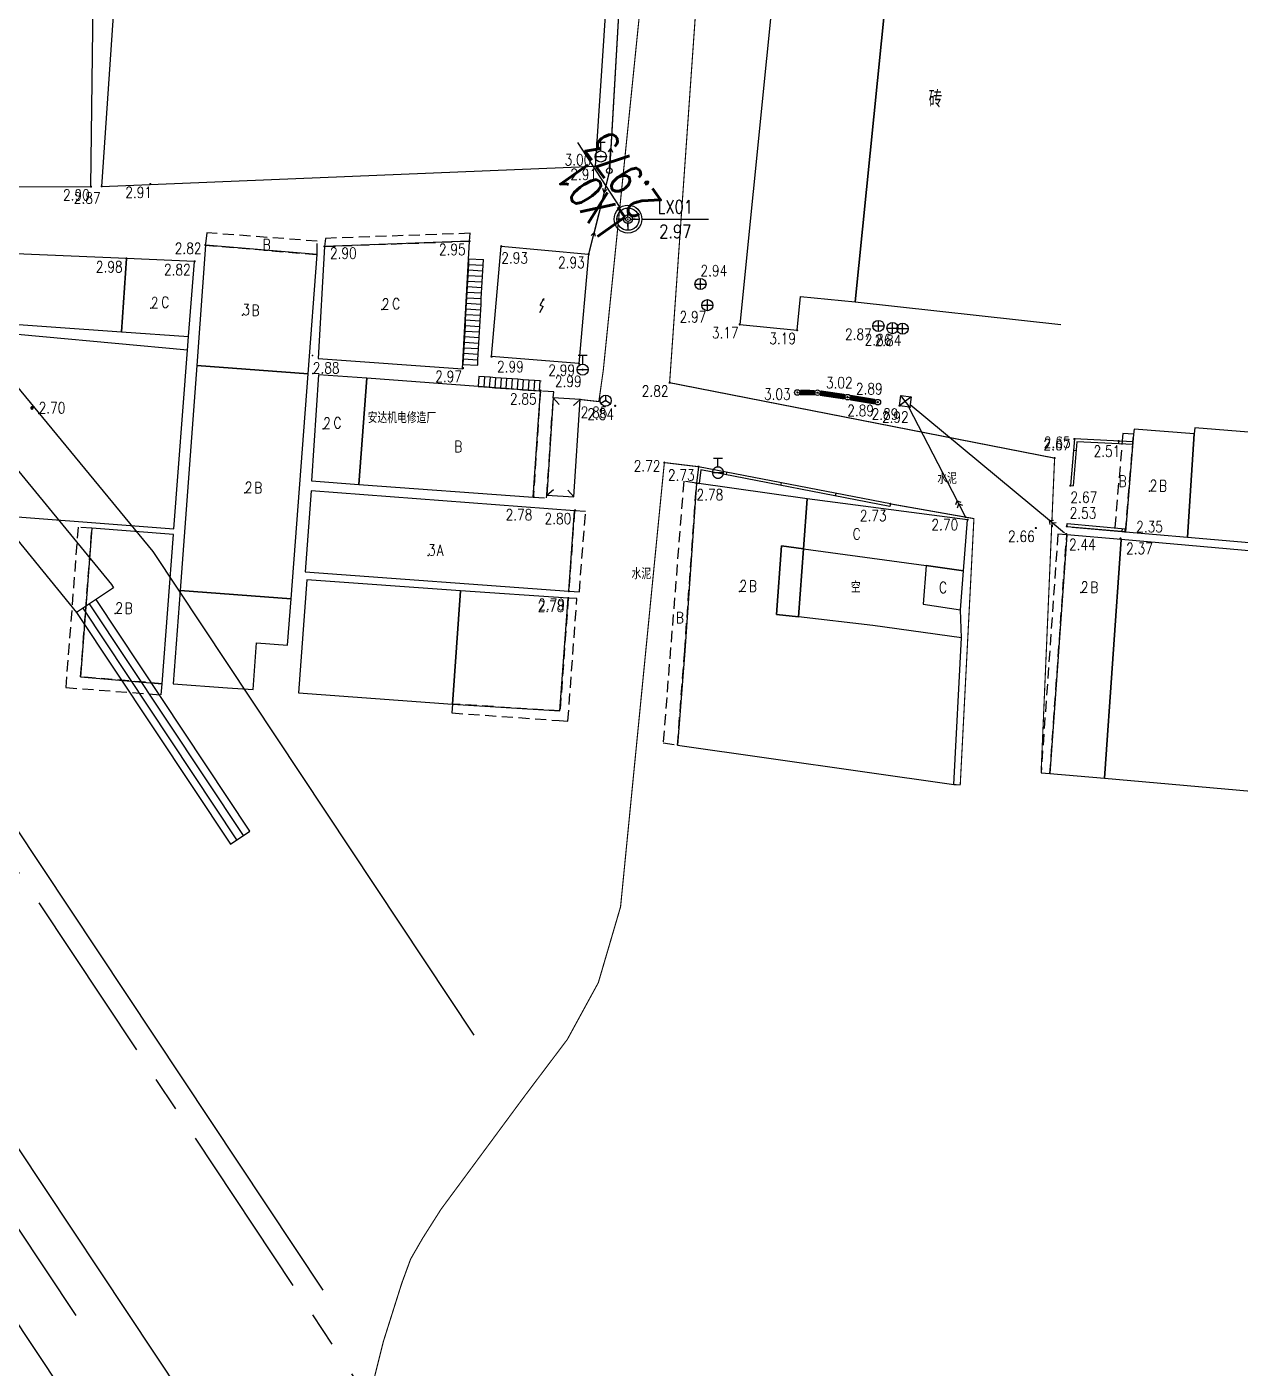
# Model space of a CAD drawing. Extents: x 500036 to 1001740, y 2543128 to 5086681.
# Drawn here: x 500844 to 500953, y 2543353 to 2543473.5 of the extents above; entities that cross this region are included whole.
import ezdxf
from ezdxf.enums import TextEntityAlignment as Align

# ---------------------------------------------------------------- set-up
doc = ezdxf.new("R2010")
doc.units = 0
doc.header["$LTSCALE"] = 0.5
doc.linetypes.add('CENTER', pattern=[50.8, 31.75, -6.35, 6.35, -6.35])
doc.linetypes.add('X5', pattern=[3, 2, -1])
doc.layers.get('0').update_dxf_attribs({"linetype": 'CONTINUOUS', "lineweight": 5})
doc.layers.get('Defpoints').update_dxf_attribs({"linetype": 'CONTINUOUS'})
for name, color, linetype in [('GCD', 8, 'CONTINUOUS'), ('zhix', 2, 'CONTINUOUS'), ('分隔带', 3, 'CONTINUOUS'), ('地形图', 8, 'CONTINUOUS'), ('控制导线点', 7, 'CONTINUOUS'), ('路基边线', 1, 'CONTINUOUS'), ('路面边线', 7, 'CONTINUOUS')]:
    doc.layers.add(name, color=color, linetype=linetype)
doc.layers.add('标注', color=4, linetype='CONTINUOUS', lineweight=15)
doc.styles.add('HZ', font='romans.shx', dxfattribs={"width": 0.8, "bigfont": 'hztxt.shx'})
doc.styles.get("Standard").update_dxf_attribs({"font": 'simplex1.shx', "width": 0.7, "bigfont": 'hztxt.shx'})
doc.dimstyles.new('比例1000', dxfattribs={"dimtxt": 3, "dimasz": 2, "dimexe": 0.8, "dimexo": 0.8, "dimgap": 0.4, "dimtad": 1, "dimdsep": 46, "dimtxsty": 'Standard', "dimcen": 0.09, "dimclrd": 256, "dimclre": 256, "dimclrt": 7, "dimadec": 0, "dimazin": 0, "dimtfac": 1, "dimtix": 1, "dimtmove": 0, "dimatfit": 3, "dimfxl": 0, "dimtolj": 1, "dimtzin": 0, "dimarcsym": 0})

# ---------------------------------------------------------------- blocks, each defined once
blk = doc.blocks.new('*D17')
at = {"layer": 'Defpoints', "color": 0, "linetype": 'ByBlock'}
for p in [(500793.18, 2543473.03), (500976.85, 2543259.13), (500974.55, 2543211.89), (500979.46, 2543142.38), (501022.54, 2543127.72)]:
    blk.add_point(p, dxfattribs=at)
at = {"layer": '标注', "linetype": 'ByBlock', "lineweight": -2}
blk.add_arc((500978.29, 2543194.34), 17.95, 97.6702, 117.205, dxfattribs=at)
at = {"layer": '标注', "linetype": 'ByBlock'}
for points in [[(500975.87, 2543212.45), (500975.93, 2543211.79), (500977.89, 2543212.28)], [(500970.26, 2543210.01), (500969.92, 2543210.59), (500968.37, 2543209.29)]]:
    blk.add_solid(points, dxfattribs=at)
at = {"layer": '标注', "color": 7, "linetype": 'ByBlock', "insert": (500972.26, 2543213.24), "char_height": 3, "attachment_point": 5, "rotation": 17.7126}
blk.add_mtext('\\A1;32°', dxfattribs=at)
blk = doc.blocks.new('控制导线点')
at = {"layer": '控制导线点'}
for p, q in [((500962.192, 2543568.346, 3.298), (500962.192, 2543569.946)), ((500961.792, 2543567.946, 3.298), (500960.192, 2543567.946)), ((500962.192, 2543567.546, 3.298), (500962.192, 2543565.946)), ((500962.592, 2543567.946, 3.298), (500964.192, 2543567.946))]:
    blk.add_line(p, q, dxfattribs=at)
for centre, radius in [((500962.192, 2543567.946), 2.5), ((500962.192, 2543567.946), 2), ((500962.192, 2543567.946, 3.298), 0.4)]:
    blk.add_circle(centre, radius, dxfattribs=at)
blk = doc.blocks.new('gc116')
for p, q in [((-1.3, 0), (-0.8, 0)), ((0, 1.3), (0, 0.8)), ((1.3, 0), (0.8, 0)), ((0, -1.3), (0, -0.8))]:
    blk.add_line(p, q)
blk.add_circle((0, 0), 0.8)
blk.add_point((0, 0))
blk = doc.blocks.new('gc133')
for p, q in [((-0.8, 2.6), (0.8, 2.6)), ((0, 1), (0, 2.6)), ((-1, 0), (1, 0))]:
    blk.add_line(p, q)
blk.add_circle((0, 0), 1)
blk = doc.blocks.new('gc013b')
at = {"linetype": 'Continuous'}
blk.add_line((0.5, 0), (4, 0), dxfattribs=at)
at = {"linetype": 'Continuous', "flags": 128}
blk.add_lwpolyline([(3.39, 0.35), (4, 0), (3.39, -0.35)], dxfattribs=at)
blk = doc.blocks.new('gc170')
at = {"linetype": 'Continuous'}
blk.add_circle((0, 0), 0.5, dxfattribs=at)
blk = doc.blocks.new('gc043')
for p, q in [((-1, 0), (1, 0)), ((0, -1), (0, 1))]:
    blk.add_line(p, q)
blk.add_circle((0, 0), 1)
blk = doc.blocks.new('gc048')
for q in [(-0.87, -0.5), (0, 1), (0.87, -0.5)]:
    blk.add_line((0, 0), q)
blk.add_circle((0, 0), 1)
blk = doc.blocks.new('gc129a')
for p, q in [((0, 0), (0.67, 1.18)), ((0, 0), (0.58, -0.25)), ((-0.05, -1.29), (0.58, -0.25))]:
    blk.add_line(p, q)
blk.add_lwpolyline([(0.75, 1.31, 0, 0.5, 0), (0.53, 0.9, 0.5, 0.5, 0)], format="xyseb")
blk = doc.blocks.new('GC200')
at = {"linetype": 'Continuous', "const_width": 0.2, "flags": 128}
blk.add_lwpolyline([(-0.1, 0, 1), (0.1, 0, 1)], format="xyb", close=True, dxfattribs=at)

msp = doc.modelspace()

# ---------------------------------------------------------------- linework, layer by layer
at = {"layer": 'zhix', "linetype": 'CENTER', "flags": 128}
msp.add_lwpolyline([(501022.541, 2543127.725), (500793.177, 2543473.03)], dxfattribs=at)
at = {"layer": '分隔带'}
for p, q in [((500829.523, 2543450.36), (500851.618, 2543423.426)), ((500851.618, 2543423.426), (500851.811, 2543423.135))]:
    msp.add_line(p, q, dxfattribs=at)
at = {"layer": '分隔带', "flags": 128}
for points in [[(500870.638, 2543360.027), (500794.843, 2543474.137)], [(500848.441, 2543357.75), (500778.47, 2543463.092)], [(500851.811, 2543423.135), (500848.492, 2543420.931), (500862.315, 2543400.12), (500864.065, 2543401.282), (500850.241, 2543422.093)]]:
    msp.add_lwpolyline(points, dxfattribs=at)
at = {"layer": '地形图', "linetype": 'Continuous'}
for p, q in [((500898.901, 2543504.381), (500896.477, 2543462.61)), ((500895.879, 2543458.672), (500894.981, 2543455.061)), ((500899.279, 2543456.263), (500905.279, 2543456.263)), ((500891.319, 2543440.22), (500891.846, 2543439.618)), ((500893.736, 2543440.06), (500893.134, 2543439.533)), ((500923.468, 2543440.302), (500922.428, 2543439.501)), ((500923.347, 2543439.38), (500922.549, 2543440.423)), ((500942.117, 2543436.316), (500942.105, 2543436.066)), ((500938.057, 2543435.495), (500938.306, 2543435.473)), ((500906.888, 2543433.533), (500906.84, 2543433.287)), ((500904.188, 2543432.552), (500904.436, 2543432.522)), ((500911.797, 2543432.582), (500911.749, 2543432.336)), ((500937.786, 2543432.323), (500938.035, 2543432.302)), ((500890.74, 2543431.46), (500891.342, 2543431.987)), ((500893.166, 2543431.3), (500892.639, 2543431.901)), ((500916.705, 2543431.631), (500916.658, 2543431.386)), ((500921.614, 2543430.68), (500921.566, 2543430.435)), ((500937.466, 2543428.659), (500937.489, 2543428.908)), ((500942.446, 2543428.207), (500942.468, 2543428.456)), ((500942.692, 2543428.185), (500942.715, 2543428.434))]:
    msp.add_line(p, q, dxfattribs=at)
at = {"layer": '地形图', "linetype": 'Continuous', "const_width": 0.1}
for points in [[(500935.148, 2543406.516), (500936.362, 2543434.792), (500901.771, 2543441.568), (500904.066, 2543474.297), (500905.351, 2543493.137), (500906.504, 2543510.836), (500907.173, 2543515.107), (500907.989, 2543520.309), (500911.27, 2543527.876), (500912.466, 2543529.475), (500918.845, 2543536.294), (500922.08, 2543538.524), (500925.12, 2543539.605)], [(500914.479, 2543539.209), (500911.941, 2543536.564), (500909.005, 2543533.404), (500906.919, 2543530.454), (500904.75, 2543526.227), (500903.118, 2543521.722), (500901.499, 2543511.39), (500900.332, 2543493.472), (500899.021, 2543474.262), (500895.809, 2543442.661), (500895.412, 2543439.87), (500893.736, 2543440.06)], [(500921.614, 2543430.68), (500929.112, 2543429.358), (500927.884, 2543405.432), (500927.306, 2543405.46)]]:
    msp.add_lwpolyline(points, dxfattribs=at)
at = {"layer": '地形图'}
for points in [[(500850.444, 2543513.432), (500850.525, 2543519.863), (500841.406, 2543519.976), (500840.515, 2543459.167), (500849.774, 2543459.188)], [(500850.739, 2543459.211), (500895.104, 2543461.033), (500897.217, 2543492.621), (500852.878, 2543490.827)], [(500883.794, 2543454.286), (500870.753, 2543453.808), (500870.196, 2543443.74), (500883.176, 2543442.82)], [(500832.508, 2543447.687), (500839.422, 2543447.074), (500852.509, 2543446.148), (500852.969, 2543452.73), (500833.049, 2543453.564)], [(500860.061, 2543453.935), (500859.297, 2543443.118), (500869.297, 2543442.361), (500870.108, 2543453.078)], [(500852.969, 2543452.73), (500852.509, 2543446.148), (500858.556, 2543445.72), (500859.093, 2543452.47)], [(500832.434, 2543446.884), (500830.342, 2543424.24), (500832.425, 2543424.074), (500836.412, 2543423.757), (500837.609, 2543423.662), (500838.085, 2543429.894), (500857.236, 2543428.43), (500858.456, 2543444.48)], [(500859.297, 2543443.118), (500857.791, 2543422.896), (500867.768, 2543422.141), (500869.297, 2543442.361)], [(500874.556, 2543441.97), (500870.236, 2543442.27), (500869.606, 2543432.74), (500873.862, 2543432.43)], [(500890.156, 2543440.82), (500874.556, 2543441.97), (500873.862, 2543432.43), (500889.526, 2543431.29)], [(500948.912, 2543436.961), (500943.497, 2543437.396), (500943.458, 2543436.931), (500942.736, 2543428.16), (500948.316, 2543427.677)], [(500948.912, 2543436.961), (500948.316, 2543427.677), (500966.656, 2543426.09), (500967.498, 2543436.017), (500948.948, 2543437.508)], [(500914.116, 2543431.14), (500904.188, 2543432.552), (500903.126, 2543417.48), (500902.482, 2543409.013), (500927.306, 2543405.46), (500927.996, 2543418.65), (500920.036, 2543419.74), (500913.35, 2543420.523), (500911.364, 2543420.756), (500911.81, 2543426.914), (500913.791, 2543426.643)], [(500892.714, 2543422.837), (500893.226, 2543430.06), (500869.567, 2543431.847), (500869.018, 2543424.567)], [(500914.116, 2543431.14), (500913.791, 2543426.643), (500924.811, 2543425.136), (500928.184, 2543424.675), (500928.547, 2543429.259)], [(500856.166, 2543414.52), (500857.198, 2543427.931), (500849.872, 2543428.495), (500848.846, 2543415.15)], [(500942.346, 2543427.47), (500937.456, 2543427.9), (500935.946, 2543406.46), (500940.836, 2543406.03)], [(500940.836, 2543406.03), (500964.835, 2543403.92), (500966.345, 2543425.36), (500942.346, 2543427.47)], [(500911.364, 2543420.756), (500913.35, 2543420.523), (500913.791, 2543426.643), (500911.81, 2543426.914)], [(500924.811, 2543425.136), (500924.546, 2543421.66), (500927.916, 2543421.17), (500928.184, 2543424.675)], [(500868.436, 2543413.7), (500882.256, 2543412.7), (500882.988, 2543422.854), (500869.166, 2543423.85)], [(500857.791, 2543422.896), (500857.167, 2543414.519), (500862.054, 2543414.167), (500864.344, 2543414.002), (500864.661, 2543418.19), (500867.453, 2543417.979), (500867.768, 2543422.141)], [(500882.988, 2543422.854), (500882.256, 2543412.7), (500891.921, 2543412.078), (500892.663, 2543422.224)]]:
    msp.add_lwpolyline(points, close=True, dxfattribs=at)
at = {"layer": '地形图', "linetype": 'Continuous', "flags": 128}
for points in [[(500898.775, 2543514.782), (500899.017, 2543506.378), (500896.361, 2543460.613), (500894.498, 2543453.12)], [(500924.153, 2543505.554), (500918.446, 2543448.83), (500936.913, 2543446.786)], [(500913.249, 2543440.692), (500915.063, 2543440.669)], [(500915.063, 2543440.669), (500917.762, 2543440.269)], [(500917.762, 2543440.269), (500920.481, 2543439.816)], [(500943.382, 2543436.003), (500938.373, 2543436.251), (500938.035, 2543432.302)], [(500921.566, 2543430.435), (500904.584, 2543433.725), (500904.436, 2543432.522)], [(500937.489, 2543428.908), (500942.715, 2543428.434)]]:
    msp.add_lwpolyline(points, dxfattribs=at)
for points in [[(500924.153, 2543505.554), (500914.08, 2543506.568), (500908.067, 2543446.805), (500913.227, 2543446.284), (500913.534, 2543449.326), (500918.446, 2543448.83)], [(500923.468, 2543440.302), (500923.347, 2543439.38), (500922.428, 2543439.501), (500922.549, 2543440.423)]]:
    msp.add_lwpolyline(points, close=True, dxfattribs=at)
at = {"layer": '地形图', "linetype": 'X5'}
for points in [[(500860.061, 2543453.935), (500870.108, 2543453.078), (500870.103, 2543454.284), (500860.202, 2543455.03)], [(500883.794, 2543454.286), (500883.84, 2543454.989), (500870.844, 2543454.539), (500870.753, 2543453.808)], [(500891.319, 2543440.22), (500891.354, 2543440.741), (500890.156, 2543440.82), (500889.526, 2543431.29), (500890.724, 2543431.211), (500890.74, 2543431.46)], [(500943.458, 2543436.931), (500942.499, 2543437.014), (500941.74, 2543428.246), (500942.736, 2543428.16)], [(500904.188, 2543432.552), (500903.046, 2543432.718), (500901.184, 2543409.2), (500902.482, 2543409.013), (500903.126, 2543417.48)], [(500892.714, 2543422.837), (500893.662, 2543422.77), (500894.223, 2543429.985), (500893.226, 2543430.06)], [(500849.872, 2543428.495), (500848.623, 2543428.591), (500847.515, 2543414.182), (500856.089, 2543413.523), (500856.166, 2543414.52), (500848.846, 2543415.15)], [(500937.456, 2543427.9), (500936.658, 2543427.956), (500935.148, 2543406.516), (500935.946, 2543406.46)], [(500892.663, 2543422.224), (500891.921, 2543412.078), (500882.256, 2543412.7), (500882.199, 2543411.902), (500891.84, 2543411.212), (500892.637, 2543411.155), (500893.438, 2543422.17)]]:
    msp.add_lwpolyline(points, close=True, dxfattribs=at)
at = {"layer": '地形图', "linetype": 'Continuous', "elevation": 2.986, "flags": 128}
msp.add_lwpolyline([(500893.626, 2543443.284), (500885.769, 2543443.908), (500886.646, 2543453.826), (500894.498, 2543453.12)], close=True, dxfattribs=at)
at = {"layer": '地形图'}
for points in [[(500852.969, 2543452.73), (500852.509, 2543446.148)], [(500883.714, 2543452.696), (500883.687, 2543452.196), (500883.66, 2543451.697), (500883.632, 2543451.198), (500883.605, 2543450.699), (500883.578, 2543450.199), (500883.551, 2543449.7), (500883.524, 2543449.201), (500883.496, 2543448.702), (500883.469, 2543448.202), (500883.442, 2543447.703), (500883.415, 2543447.204), (500883.387, 2543446.705), (500883.36, 2543446.205), (500883.333, 2543445.706), (500883.306, 2543445.207), (500883.279, 2543444.708), (500883.251, 2543444.208), (500883.224, 2543443.709), (500883.197, 2543443.21)], [(500883.66, 2543451.697), (500884.989, 2543451.625)], [(500883.687, 2543452.196), (500885.016, 2543452.124)], [(500883.714, 2543452.696), (500885.043, 2543452.623)], [(500884.525, 2543443.137), (500884.552, 2543443.637), (500884.58, 2543444.136), (500884.607, 2543444.635), (500884.634, 2543445.134), (500884.661, 2543445.634), (500884.689, 2543446.133), (500884.716, 2543446.632), (500884.743, 2543447.132), (500884.77, 2543447.631), (500884.798, 2543448.13), (500884.825, 2543448.629), (500884.852, 2543449.128), (500884.879, 2543449.628), (500884.907, 2543450.127), (500884.934, 2543450.626), (500884.961, 2543451.126), (500884.989, 2543451.625), (500885.016, 2543452.124), (500885.043, 2543452.623)], [(500883.605, 2543450.699), (500884.934, 2543450.626)], [(500883.632, 2543451.198), (500884.961, 2543451.126)], [(500883.524, 2543449.201), (500884.852, 2543449.128)], [(500883.551, 2543449.7), (500884.879, 2543449.628)], [(500883.578, 2543450.199), (500884.907, 2543450.127)], [(500883.469, 2543448.202), (500884.798, 2543448.13)], [(500883.496, 2543448.702), (500884.825, 2543448.629)], [(500883.415, 2543447.204), (500884.743, 2543447.132)], [(500883.442, 2543447.703), (500884.77, 2543447.631)], [(500858.456, 2543444.48), (500858.556, 2543445.72)], [(500883.333, 2543445.706), (500884.661, 2543445.634)], [(500883.36, 2543446.205), (500884.689, 2543446.133)], [(500883.387, 2543446.705), (500884.716, 2543446.632)], [(500883.279, 2543444.708), (500884.607, 2543444.635)], [(500883.306, 2543445.207), (500884.634, 2543445.134)], [(500859.297, 2543443.118), (500869.297, 2543442.361)], [(500883.197, 2543443.21), (500884.525, 2543443.137)], [(500883.224, 2543443.709), (500884.552, 2543443.637)], [(500883.251, 2543444.208), (500884.58, 2543444.136)], [(500884.637, 2543442.129), (500884.571, 2543441.232)], [(500890.222, 2543441.718), (500890.122, 2543441.725), (500889.624, 2543441.762), (500889.125, 2543441.799), (500888.626, 2543441.836), (500888.128, 2543441.872), (500887.629, 2543441.909), (500887.13, 2543441.946), (500886.632, 2543441.983), (500886.133, 2543442.019), (500885.635, 2543442.056), (500885.136, 2543442.092), (500884.637, 2543442.129)], [(500885.136, 2543442.092), (500885.07, 2543441.195)], [(500885.635, 2543442.056), (500885.568, 2543441.158)], [(500886.133, 2543442.019), (500886.067, 2543441.122)], [(500886.632, 2543441.983), (500886.566, 2543441.085)], [(500887.13, 2543441.946), (500887.064, 2543441.048)], [(500887.629, 2543441.909), (500887.563, 2543441.011)], [(500884.571, 2543441.232), (500885.07, 2543441.195), (500885.568, 2543441.158), (500886.067, 2543441.122), (500886.566, 2543441.085), (500887.064, 2543441.048), (500887.563, 2543441.011), (500888.062, 2543440.974), (500888.56, 2543440.938), (500889.059, 2543440.901), (500889.558, 2543440.864), (500890.056, 2543440.827), (500890.156, 2543440.82)], [(500888.128, 2543441.872), (500888.062, 2543440.974)], [(500888.626, 2543441.836), (500888.56, 2543440.938)], [(500889.125, 2543441.799), (500889.059, 2543440.901)], [(500889.624, 2543441.762), (500889.558, 2543440.864)], [(500890.122, 2543441.725), (500890.056, 2543440.827)], [(500935.917, 2543429.177), (500923.373, 2543439.576)], [(500844.481, 2543439.204), (500844.492, 2543439.205), (500844.502, 2543439.206), (500844.512, 2543439.209), (500844.522, 2543439.213), (500844.531, 2543439.218), (500844.54, 2543439.223), (500844.548, 2543439.23), (500844.556, 2543439.237), (500844.562, 2543439.245), (500844.565, 2543439.25), (500844.568, 2543439.254), (500844.573, 2543439.263), (500844.576, 2543439.273), (500844.579, 2543439.283), (500844.581, 2543439.294), (500844.581, 2543439.304), (500844.581, 2543439.315), (500844.579, 2543439.325), (500844.576, 2543439.335), (500844.573, 2543439.345), (500844.569, 2543439.351), (500844.568, 2543439.354), (500844.562, 2543439.363), (500844.556, 2543439.371), (500844.548, 2543439.378), (500844.54, 2543439.385), (500844.531, 2543439.391), (500844.53, 2543439.391), (500844.522, 2543439.395), (500844.512, 2543439.399), (500844.502, 2543439.402), (500844.492, 2543439.404), (500844.481, 2543439.404), (500844.471, 2543439.404), (500844.46, 2543439.402), (500844.45, 2543439.399), (500844.441, 2543439.395), (500844.431, 2543439.391), (500844.422, 2543439.385), (500844.414, 2543439.378), (500844.407, 2543439.371), (500844.4, 2543439.363), (500844.397, 2543439.358), (500844.395, 2543439.354), (500844.39, 2543439.345), (500844.386, 2543439.335), (500844.383, 2543439.325), (500844.382, 2543439.315), (500844.381, 2543439.304), (500844.382, 2543439.294), (500844.383, 2543439.283), (500844.386, 2543439.273), (500844.39, 2543439.263), (500844.393, 2543439.257), (500844.395, 2543439.254), (500844.4, 2543439.245), (500844.407, 2543439.237), (500844.414, 2543439.23), (500844.422, 2543439.223), (500844.431, 2543439.218), (500844.432, 2543439.217), (500844.441, 2543439.213), (500844.45, 2543439.209), (500844.46, 2543439.206), (500844.471, 2543439.205), (500844.481, 2543439.204)], [(500844.432, 2543439.217), (500844.565, 2543439.25), (500844.568, 2543439.254), (500844.395, 2543439.254), (500844.393, 2543439.257), (500844.581, 2543439.304), (500844.381, 2543439.304), (500844.569, 2543439.351), (500844.568, 2543439.354), (500844.395, 2543439.354), (500844.397, 2543439.358), (500844.53, 2543439.391)], [(500923.249, 2543439.393), (500927.609, 2543430.947)], [(500905.717, 2543434.79), (500906.117, 2543434.79), (500906.517, 2543434.79)], [(500906.117, 2543433.99), (500906.117, 2543434.79)], [(500906.117, 2543432.99), (500906.148, 2543432.991), (500906.18, 2543432.994), (500906.211, 2543432.999), (500906.241, 2543433.006), (500906.271, 2543433.014), (500906.301, 2543433.025), (500906.33, 2543433.037), (500906.358, 2543433.052), (500906.373, 2543433.061), (500906.385, 2543433.068), (500906.411, 2543433.085), (500906.436, 2543433.105), (500906.459, 2543433.125), (500906.481, 2543433.148), (500906.502, 2543433.171), (500906.521, 2543433.196), (500906.539, 2543433.222), (500906.555, 2543433.249), (500906.569, 2543433.277), (500906.582, 2543433.306), (500906.592, 2543433.335), (500906.601, 2543433.366), (500906.608, 2543433.396), (500906.613, 2543433.427), (500906.616, 2543433.459), (500906.617, 2543433.49), (500906.616, 2543433.521), (500906.613, 2543433.553), (500906.608, 2543433.584), (500906.601, 2543433.614), (500906.592, 2543433.644), (500906.582, 2543433.674), (500906.569, 2543433.703), (500906.555, 2543433.731), (500906.539, 2543433.758), (500906.521, 2543433.784), (500906.502, 2543433.809), (500906.481, 2543433.832), (500906.459, 2543433.854), (500906.436, 2543433.875), (500906.411, 2543433.894), (500906.385, 2543433.912), (500906.358, 2543433.928), (500906.33, 2543433.942), (500906.301, 2543433.955), (500906.271, 2543433.965), (500906.241, 2543433.974), (500906.211, 2543433.981), (500906.18, 2543433.986), (500906.148, 2543433.989), (500906.117, 2543433.99), (500906.086, 2543433.989), (500906.054, 2543433.986), (500906.023, 2543433.981), (500905.993, 2543433.974), (500905.962, 2543433.965), (500905.933, 2543433.955), (500905.904, 2543433.942), (500905.876, 2543433.928), (500905.849, 2543433.912), (500905.823, 2543433.894), (500905.798, 2543433.875), (500905.775, 2543433.854), (500905.752, 2543433.832), (500905.732, 2543433.809), (500905.712, 2543433.784), (500905.695, 2543433.758), (500905.679, 2543433.731), (500905.664, 2543433.703), (500905.652, 2543433.674), (500905.641, 2543433.644), (500905.633, 2543433.614), (500905.626, 2543433.584), (500905.621, 2543433.553), (500905.618, 2543433.521), (500905.617, 2543433.49), (500905.618, 2543433.459), (500905.621, 2543433.427), (500905.626, 2543433.396), (500905.633, 2543433.366), (500905.641, 2543433.335), (500905.652, 2543433.306), (500905.664, 2543433.277), (500905.679, 2543433.249), (500905.695, 2543433.222), (500905.712, 2543433.196), (500905.722, 2543433.184), (500905.732, 2543433.171), (500905.752, 2543433.148), (500905.775, 2543433.125), (500905.798, 2543433.105), (500905.823, 2543433.085), (500905.849, 2543433.068), (500905.876, 2543433.052), (500905.904, 2543433.037), (500905.933, 2543433.025), (500905.962, 2543433.014), (500905.993, 2543433.006), (500906.023, 2543432.999), (500906.054, 2543432.994), (500906.086, 2543432.991), (500906.117, 2543432.99)], [(500905.617, 2543433.49), (500906.617, 2543433.49)], [(500927.501, 2543430.611), (500927.609, 2543430.947)], [(500928.412, 2543429.392), (500927.75, 2543430.674), (500927.609, 2543430.947)], [(500927.609, 2543430.947), (500927.946, 2543430.84)], [(500927.643, 2543430.337), (500927.75, 2543430.674)], [(500927.75, 2543430.674), (500928.087, 2543430.566)], [(500935.917, 2543429.177), (500936.269, 2543429.21)], [(500937.264, 2543428.06), (500936.154, 2543428.98), (500935.917, 2543429.177)], [(500935.95, 2543428.825), (500935.917, 2543429.177)], [(500936.154, 2543428.98), (500936.506, 2543429.013)], [(500936.187, 2543428.628), (500936.154, 2543428.98)], [(500937.946, 2543428.59), (500942.736, 2543428.16)], [(500911.81, 2543426.914), (500913.791, 2543426.643), (500913.35, 2543420.523), (500911.364, 2543420.756)], [(500857.791, 2543422.896), (500867.768, 2543422.141)], [(500927.996, 2543418.65), (500927.916, 2543421.17)]]:
    msp.add_lwpolyline(points, dxfattribs=at)
at = {"layer": '地形图', "linetype": 'Continuous', "flags": 128}
for points, const_width in [([(500913.499, 2543440.689), (500914.813, 2543440.672)], 0.5), ([(500915.31, 2543440.632), (500917.515, 2543440.306)], 0.5), ([(500918.009, 2543440.228), (500920.234, 2543439.857)], 0.5), ([(500904.368, 2543434.021), (500901.298, 2543434.39), (500897.363, 2543394.474), (500895.365, 2543387.663), (500892.582, 2543382.564), (500888.759, 2543377.496), (500881.235, 2543367.308), (500879.571, 2543364.685), (500878.502, 2543362.831), (500877.702, 2543360.647), (500876.06, 2543355.45), (500875.131, 2543351.728), (500872.991, 2543335.541), (500872.584, 2543331.636), (500872.344, 2543327.176), (500872.859, 2543315.79), (500873.369, 2543294.347), (500873.809, 2543275.37), (500874.473, 2543251.134), (500876.775, 2543208.122), (500876.906, 2543207.61), (500877.135, 2543207.428), (500879.589, 2543206.194)], 0.1)]:
    msp.add_lwpolyline(points, dxfattribs=dict(at, const_width=const_width))
at = {"layer": '地形图', "linetype": 'Continuous'}
msp.add_lwpolyline([(500891.319, 2543440.22), (500890.74, 2543431.46), (500893.166, 2543431.3), (500893.736, 2543440.06)], close=True, dxfattribs=at)
at = {"layer": '地形图', "linetype": 'Continuous', "flags": 128}
for points, elevation in [([(500943.402, 2543436.252), (500938.144, 2543436.513), (500937.786, 2543432.323)], 2.667), ([(500921.614, 2543430.68), (500904.368, 2543434.021), (500904.188, 2543432.552)], 2.776), ([(500937.466, 2543428.659), (500942.692, 2543428.185)], 2.003)]:
    msp.add_lwpolyline(points, dxfattribs=dict(at, elevation=elevation))
at = {"layer": '地形图', "linetype": 'CENTER'}
for p in [(500855.162, 2543448.267, 2), (500875.911, 2543448.133, 2), (500863.388, 2543447.637, 3), (500869.712, 2543442.398, 2.88), (500845.081, 2543438.808, 2.7), (500870.641, 2543437.438, 2), (500863.601, 2543431.661, 2), (500944.9, 2543431.831, 2), (500880.068, 2543426.039, 3), (500908.046, 2543422.817, 2), (500938.719, 2543422.704, 2), (500851.969, 2543420.818, 2)]:
    msp.add_point(p, dxfattribs=at)
at = {"layer": '地形图', "ltscale": 10}
for p in [(500869.687, 2543444.015), (500893.736, 2543440.06)]:
    msp.add_point(p, dxfattribs=at)
at = {"layer": '控制导线点'}
msp.add_line((500897.343, 2543457.308, -3.298), (500893.514, 2543463.146, -3.298), dxfattribs=at)
at = {"layer": '路基边线'}
for p, q in [((500833.456, 2543452.985), (500855.331, 2543426.389)), ((500855.331, 2543426.389), (500884.188, 2543382.944))]:
    msp.add_line(p, q, dxfattribs=at)
at = {"layer": '路基边线', "flags": 128}
msp.add_lwpolyline([(500866.601, 2543321.825), (500774.435, 2543460.581)], dxfattribs=at)
at = {"layer": '路面边线'}
msp.add_line((500829.3, 2543444.39), (500848.492, 2543420.931), dxfattribs=at)
at = {"layer": '路面边线', "flags": 128}
for points in [[(500862.879, 2543343.244), (500781.723, 2543465.423)], [(500863.481, 2543400.894), (500849.658, 2543421.705)], [(500862.898, 2543400.507), (500849.075, 2543421.318)]]:
    msp.add_lwpolyline(points, dxfattribs=at)

# ---------------------------------------------------------------- block references
at = {"layer": '地形图', "linetype": 'Continuous', "xscale": 0.5, "yscale": 0.5}
for name, p in [('gc133', (500895.586, 2543461.889, 3)), ('gc170', (500896.361, 2543460.613)), ('gc116', (500898.029, 2543456.263, 2.973)), ('gc043', (500904.544, 2543450.436, 2.944)), ('gc129a', (500890.135, 2543448.535)), ('gc043', (500905.164, 2543448.533, 2.968)), ('gc043', (500920.534, 2543446.669, 2.867)), ('gc043', (500921.8, 2543446.472, 2.858)), ('gc043', (500922.7, 2543446.426, 2.843)), ('gc133', (500893.961, 2543442.742, 2.986)), ('gc170', (500913.249, 2543440.692)), ('gc170', (500915.063, 2543440.669)), ('gc170', (500915.063, 2543440.669)), ('gc048', (500896.033, 2543439.957, 2.854)), ('gc170', (500917.762, 2543440.269)), ('gc170', (500917.762, 2543440.269)), ('gc170', (500920.481, 2543439.816))]:
    msp.add_blockref(name, p, dxfattribs=at)
at = {"layer": '地形图', "linetype": 'Continuous', "yscale": 0.5}
for p, xscale, rotation in [((500896.361, 2543460.613), 0.5000000001543521, 86.67859442457232), ((500896.361, 2543460.613), 0.4999999998447399, 256.0377271073727), ((500894.498, 2543453.12), 0.4999999998447399, 76.03772710737279)]:
    msp.add_blockref('gc013b', p, dxfattribs=dict(at, xscale=xscale, rotation=rotation))
at = {"layer": '地形图', "linetype": 'Continuous'}
ref = msp.add_blockref('GC200', (500895.586, 2543461.889, 3), dxfattribs=dict(at, xscale=0.5, yscale=0.5, zscale=0.5))
ref.add_attrib('height', '3.00', dxfattribs={"layer": 'GCD', "linetype": 'Continuous', "height": 1, "style": 'HZ', "width": 0.8}).set_placement((500892.336, 2543461.589, 3), align=Align.MIDDLE_LEFT)
ref = msp.add_blockref('GC200', (500895.104, 2543461.033, 2.912), dxfattribs=dict(at, xscale=0.5, yscale=0.5, zscale=0.5))
ref.add_attrib('height', '2.91', dxfattribs={"layer": 'GCD', "linetype": 'Continuous', "height": 1, "style": 'HZ', "width": 0.8}).set_placement((500892.854, 2543460.283, 2.91), align=Align.MIDDLE_LEFT)
ref = msp.add_blockref('GC200', (500849.774, 2543459.188, 2.9), dxfattribs=dict(at, xscale=0.5, yscale=0.5, zscale=0.5))
ref.add_attrib('height', '2.90', dxfattribs={"layer": 'GCD', "linetype": 'Continuous', "height": 1, "style": 'HZ', "width": 0.8}).set_placement((500847.274, 2543458.438, 2.9), align=Align.MIDDLE_LEFT)
ref = msp.add_blockref('GC200', (500850.739, 2543459.211, 2.87), dxfattribs=dict(at, xscale=0.5, yscale=0.5, zscale=0.5))
ref.add_attrib('height', '2.87', dxfattribs={"layer": 'GCD', "linetype": 'Continuous', "height": 1, "style": 'HZ', "width": 0.8}).set_placement((500848.239, 2543458.161, 2.87), align=Align.MIDDLE_LEFT)
ref = msp.add_blockref('GC200', (500855.114, 2543459.419, 2.914), dxfattribs=dict(at, xscale=0.5, yscale=0.5, zscale=0.5))
ref.add_attrib('height', '2.91', dxfattribs={"layer": 'GCD', "linetype": 'Continuous', "height": 1, "style": 'HZ', "width": 0.8}).set_placement((500852.864, 2543458.669, 2.91), align=Align.MIDDLE_LEFT)
ref = msp.add_blockref('GC200', (500860.061, 2543453.935, 2.819), dxfattribs=dict(at, xscale=0.5, yscale=0.5, zscale=0.5))
ref.add_attrib('height', '2.82', dxfattribs={"layer": 'GCD', "linetype": 'Continuous', "height": 1, "style": 'HZ', "width": 0.8}).set_placement((500857.311, 2543453.635, 2.82), align=Align.MIDDLE_LEFT)
ref = msp.add_blockref('GC200', (500883.794, 2543454.286, 2.948), dxfattribs=dict(at, xscale=0.5, yscale=0.5, zscale=0.5))
ref.add_attrib('height', '2.95', dxfattribs={"layer": 'GCD', "linetype": 'Continuous', "height": 1, "style": 'HZ', "width": 0.8}).set_placement((500881.044, 2543453.536, 2.95), align=Align.MIDDLE_LEFT)
ref = msp.add_blockref('GC200', (500852.969, 2543452.73, 2.979), dxfattribs=dict(at, xscale=0.5, yscale=0.5, zscale=0.5))
ref.add_attrib('height', '2.98', dxfattribs={"layer": 'GCD', "linetype": 'Continuous', "height": 1, "style": 'HZ', "width": 0.8}).set_placement((500850.219, 2543451.98, 2.98), align=Align.MIDDLE_LEFT)
ref = msp.add_blockref('GC200', (500870.753, 2543453.808, 2.903), dxfattribs=dict(at, xscale=0.5, yscale=0.5, zscale=0.5))
ref.add_attrib('height', '2.90', dxfattribs={"layer": 'GCD', "linetype": 'Continuous', "height": 1, "style": 'HZ', "width": 0.8}).set_placement((500871.253, 2543453.208, 2.9), align=Align.MIDDLE_LEFT)
ref = msp.add_blockref('GC200', (500886.646, 2543453.826, 2.934), dxfattribs=dict(at, xscale=0.5, yscale=0.5, zscale=0.5))
ref.add_attrib('height', '2.93', dxfattribs={"layer": 'GCD', "linetype": 'Continuous', "height": 1, "style": 'HZ', "width": 0.8}).set_placement((500886.646, 2543452.776, 2.93), align=Align.MIDDLE_LEFT)
ref = msp.add_blockref('GC200', (500894.498, 2543453.12, 2.927), dxfattribs=dict(at, xscale=0.5, yscale=0.5, zscale=0.5))
ref.add_attrib('height', '2.93', dxfattribs={"layer": 'GCD', "linetype": 'Continuous', "height": 1, "style": 'HZ', "width": 0.8}).set_placement((500891.748, 2543452.37, 2.93), align=Align.MIDDLE_LEFT)
ref = msp.add_blockref('GC200', (500859.093, 2543452.47, 2.815), dxfattribs=dict(at, xscale=0.5, yscale=0.5, zscale=0.5))
ref.add_attrib('height', '2.82', dxfattribs={"layer": 'GCD', "linetype": 'Continuous', "height": 1, "style": 'HZ', "width": 0.8}).set_placement((500856.343, 2543451.72, 2.82), align=Align.MIDDLE_LEFT)
ref = msp.add_blockref('GC200', (500904.544, 2543450.436, 2.944), dxfattribs=dict(at, xscale=0.5, yscale=0.5, zscale=0.5))
ref.add_attrib('height', '2.94', dxfattribs={"layer": 'GCD', "linetype": 'Continuous', "height": 1, "style": 'HZ', "width": 0.8}).set_placement((500904.544, 2543451.636, 2.94), align=Align.MIDDLE_LEFT)
ref = msp.add_blockref('GC200', (500905.164, 2543448.533, 2.968), dxfattribs=dict(at, xscale=0.5, yscale=0.5, zscale=0.5))
ref.add_attrib('height', '2.97', dxfattribs={"layer": 'GCD', "linetype": 'Continuous', "height": 1, "style": 'HZ', "width": 0.8}).set_placement((500902.664, 2543447.483, 2.97), align=Align.MIDDLE_LEFT)
ref = msp.add_blockref('GC200', (500908.067, 2543446.805, 3.171), dxfattribs=dict(at, xscale=0.5, yscale=0.5, zscale=0.5))
ref.add_attrib('height', '3.17', dxfattribs={"layer": 'GCD', "linetype": 'Continuous', "height": 1, "style": 'HZ', "width": 0.8}).set_placement((500905.567, 2543446.055, 3.17), align=Align.MIDDLE_LEFT)
ref = msp.add_blockref('GC200', (500920.534, 2543446.669, 2.867), dxfattribs=dict(at, xscale=0.5, yscale=0.5, zscale=0.5))
ref.add_attrib('height', '2.87', dxfattribs={"layer": 'GCD', "linetype": 'Continuous', "height": 1, "style": 'HZ', "width": 0.8}).set_placement((500917.534, 2543445.919, 2.87), align=Align.MIDDLE_LEFT)
ref = msp.add_blockref('GC200', (500913.227, 2543446.284, 3.185), dxfattribs=dict(at, xscale=0.5, yscale=0.5, zscale=0.5))
ref.add_attrib('height', '3.19', dxfattribs={"layer": 'GCD', "linetype": 'Continuous', "height": 1, "style": 'HZ', "width": 0.8}).set_placement((500910.727, 2543445.534, 3.19), align=Align.MIDDLE_LEFT)
ref = msp.add_blockref('GC200', (500921.8, 2543446.472, 2.858), dxfattribs=dict(at, xscale=0.5, yscale=0.5, zscale=0.5))
ref.add_attrib('height', '2.86', dxfattribs={"layer": 'GCD', "linetype": 'Continuous', "height": 1, "style": 'HZ', "width": 0.8}).set_placement((500919.3, 2543445.422, 2.86), align=Align.MIDDLE_LEFT)
ref = msp.add_blockref('GC200', (500922.7, 2543446.426, 2.843), dxfattribs=dict(at, xscale=0.5, yscale=0.5, zscale=0.5))
ref.add_attrib('height', '2.84', dxfattribs={"layer": 'GCD', "linetype": 'Continuous', "height": 1, "style": 'HZ', "width": 0.8}).set_placement((500920.2, 2543445.376, 2.84), align=Align.MIDDLE_LEFT)
ref = msp.add_blockref('GC200', (500885.769, 2543443.908, 2.991), dxfattribs=dict(at, xscale=0.5, yscale=0.5, zscale=0.5))
ref.add_attrib('height', '2.99', dxfattribs={"layer": 'GCD', "linetype": 'Continuous', "height": 1, "style": 'HZ', "width": 0.8}).set_placement((500886.269, 2543443.008, 2.99), align=Align.MIDDLE_LEFT)
ref = msp.add_blockref('GC200', (500893.626, 2543443.284, 2.986), dxfattribs=dict(at, xscale=0.5, yscale=0.5, zscale=0.5))
ref.add_attrib('height', '2.99', dxfattribs={"layer": 'GCD', "linetype": 'Continuous', "height": 1, "style": 'HZ', "width": 0.8}).set_placement((500890.876, 2543442.684, 2.99), align=Align.MIDDLE_LEFT)
ref = msp.add_blockref('GC200', (500883.211, 2543442.877, 2.974), dxfattribs=dict(at, xscale=0.5, yscale=0.5, zscale=0.5))
ref.add_attrib('height', '2.97', dxfattribs={"layer": 'GCD', "linetype": 'Continuous', "height": 1, "style": 'HZ', "width": 0.8}).set_placement((500880.711, 2543442.127, 2.97), align=Align.MIDDLE_LEFT)
ref = msp.add_blockref('GC200', (500893.961, 2543442.742, 2.986), dxfattribs=dict(at, xscale=0.5, yscale=0.5, zscale=0.5))
ref.add_attrib('height', '2.99', dxfattribs={"layer": 'GCD', "linetype": 'Continuous', "height": 1, "style": 'HZ', "width": 0.8}).set_placement((500891.461, 2543441.692, 2.99), align=Align.MIDDLE_LEFT)
ref = msp.add_blockref('GC200', (500915.063, 2543440.669, 3.022), dxfattribs=dict(at, xscale=0.5, yscale=0.5, zscale=0.5))
ref.add_attrib('height', '3.02', dxfattribs={"layer": 'GCD', "linetype": 'Continuous', "height": 1, "style": 'HZ', "width": 0.8}).set_placement((500915.813, 2543441.569, 3.02), align=Align.MIDDLE_LEFT)
ref = msp.add_blockref('GC200', (500890.172, 2543440.862, 2.849), dxfattribs=dict(at, xscale=0.5, yscale=0.5, zscale=0.5))
ref.add_attrib('height', '2.85', dxfattribs={"layer": 'GCD', "linetype": 'Continuous', "height": 1, "style": 'HZ', "width": 0.8}).set_placement((500887.422, 2543440.112, 2.85), align=Align.MIDDLE_LEFT)
ref = msp.add_blockref('GC200', (500901.771, 2543441.568, 2.823), dxfattribs=dict(at, xscale=0.5, yscale=0.5, zscale=0.5))
ref.add_attrib('height', '2.82', dxfattribs={"layer": 'GCD', "linetype": 'Continuous', "height": 1, "style": 'HZ', "width": 0.8}).set_placement((500899.271, 2543440.818, 2.82), align=Align.MIDDLE_LEFT)
ref = msp.add_blockref('GC200', (500913.249, 2543440.692, 3.032), dxfattribs=dict(at, xscale=0.5, yscale=0.5, zscale=0.5))
ref.add_attrib('height', '3.03', dxfattribs={"layer": 'GCD', "linetype": 'Continuous', "height": 1, "style": 'HZ', "width": 0.8}).set_placement((500910.249, 2543440.542, 3.03), align=Align.MIDDLE_LEFT)
ref = msp.add_blockref('GC200', (500917.762, 2543440.269, 2.888), dxfattribs=dict(at, xscale=0.5, yscale=0.5, zscale=0.5))
ref.add_attrib('height', '2.89', dxfattribs={"layer": 'GCD', "linetype": 'Continuous', "height": 1, "style": 'HZ', "width": 0.8}).set_placement((500918.512, 2543441.019, 2.89), align=Align.MIDDLE_LEFT)
ref = msp.add_blockref('GC200', (500896.033, 2543439.957, 2.854), dxfattribs=dict(at, xscale=0.5, yscale=0.5, zscale=0.5))
ref.add_attrib('height', '2.85', dxfattribs={"layer": 'GCD', "linetype": 'Continuous', "height": 1, "style": 'HZ', "width": 0.8}).set_placement((500893.783, 2543438.907, 2.85), align=Align.MIDDLE_LEFT)
ref = msp.add_blockref('GC200', (500896.879, 2543439.492, 2.837), dxfattribs=dict(at, xscale=0.5, yscale=0.5, zscale=0.5))
ref.add_attrib('height', '2.84', dxfattribs={"layer": 'GCD', "linetype": 'Continuous', "height": 1, "style": 'HZ', "width": 0.8}).set_placement((500894.379, 2543438.742, 2.84), align=Align.MIDDLE_LEFT)
ref = msp.add_blockref('GC200', (500920.481, 2543439.816, 2.892), dxfattribs=dict(at, xscale=0.5, yscale=0.5, zscale=0.5))
ref.add_attrib('height', '2.89', dxfattribs={"layer": 'GCD', "linetype": 'Continuous', "height": 1, "style": 'HZ', "width": 0.8}).set_placement((500917.731, 2543439.066, 2.89), align=Align.MIDDLE_LEFT)
ref = msp.add_blockref('GC200', (500922.428, 2543439.501, 2.889), dxfattribs=dict(at, xscale=0.5, yscale=0.5, zscale=0.5))
ref.add_attrib('height', '2.89', dxfattribs={"layer": 'GCD', "linetype": 'Continuous', "height": 1, "style": 'HZ', "width": 0.8}).set_placement((500919.928, 2543438.751, 2.89), align=Align.MIDDLE_LEFT)
ref = msp.add_blockref('GC200', (500923.347, 2543439.38, 2.92), dxfattribs=dict(at, xscale=0.5, yscale=0.5, zscale=0.5))
ref.add_attrib('height', '2.92', dxfattribs={"layer": 'GCD', "linetype": 'Continuous', "height": 1, "style": 'HZ', "width": 0.8}).set_placement((500920.847, 2543438.48, 2.92), align=Align.MIDDLE_LEFT)
ref = msp.add_blockref('GC200', (500936.362, 2543434.792, 2.668), dxfattribs=dict(at, xscale=0.5, yscale=0.5, zscale=0.5))
ref.add_attrib('height', '2.67', dxfattribs={"layer": 'GCD', "linetype": 'Continuous', "height": 1, "style": 'HZ', "width": 0.8}).set_placement((500935.362, 2543435.992, 2.67), align=Align.MIDDLE_LEFT)
ref = msp.add_blockref('GC200', (500938.144, 2543436.513, 2.65), dxfattribs=dict(at, xscale=0.5, yscale=0.5, zscale=0.5))
ref.add_attrib('height', '2.65', dxfattribs={"layer": 'GCD', "linetype": 'Continuous', "height": 1, "style": 'HZ', "width": 0.8}).set_placement((500935.394, 2543436.213, 2.65), align=Align.MIDDLE_LEFT)
ref = msp.add_blockref('GC200', (500942.117, 2543436.316, 2.507), dxfattribs=dict(at, xscale=0.5, yscale=0.5, zscale=0.5))
ref.add_attrib('height', '2.51', dxfattribs={"layer": 'GCD', "linetype": 'Continuous', "height": 1, "style": 'HZ', "width": 0.8}).set_placement((500939.867, 2543435.416, 2.51), align=Align.MIDDLE_LEFT)
ref = msp.add_blockref('GC200', (500901.298, 2543434.39, 2.72), dxfattribs=dict(at, xscale=0.5, yscale=0.5, zscale=0.5))
ref.add_attrib('height', '2.72', dxfattribs={"layer": 'GCD', "linetype": 'Continuous', "height": 1, "style": 'HZ', "width": 0.8}).set_placement((500898.548, 2543434.09, 2.72), align=Align.MIDDLE_LEFT)
ref = msp.add_blockref('GC200', (500904.368, 2543434.021, 2.733), dxfattribs=dict(at, xscale=0.5, yscale=0.5, zscale=0.5))
ref.add_attrib('height', '2.73', dxfattribs={"layer": 'GCD', "linetype": 'Continuous', "height": 1, "style": 'HZ', "width": 0.8}).set_placement((500901.618, 2543433.271, 2.73), align=Align.MIDDLE_LEFT)
ref = msp.add_blockref('GC200', (500904.188, 2543432.552, 2.776), dxfattribs=dict(at, xscale=0.5, yscale=0.5, zscale=0.5))
ref.add_attrib('height', '2.78', dxfattribs={"layer": 'GCD', "linetype": 'Continuous', "height": 1, "style": 'HZ', "width": 0.8}).set_placement((500904.188, 2543431.502, 2.78), align=Align.MIDDLE_LEFT)
ref = msp.add_blockref('GC200', (500937.786, 2543432.323, 2.667), dxfattribs=dict(at, xscale=0.5, yscale=0.5, zscale=0.5))
ref.add_attrib('height', '2.67', dxfattribs={"layer": 'GCD', "linetype": 'Continuous', "height": 1, "style": 'HZ', "width": 0.8}).set_placement((500937.786, 2543431.273, 2.67), align=Align.MIDDLE_LEFT)
ref = msp.add_blockref('GC200', (500889.538, 2543431.354, 2.776), dxfattribs=dict(at, xscale=0.5, yscale=0.5, zscale=0.5))
ref.add_attrib('height', '2.78', dxfattribs={"layer": 'GCD', "linetype": 'Continuous', "height": 1, "style": 'HZ', "width": 0.8}).set_placement((500887.038, 2543429.704, 2.78), align=Align.MIDDLE_LEFT)
ref = msp.add_blockref('GC200', (500893.282, 2543430.106, 2.803), dxfattribs=dict(at, xscale=0.5, yscale=0.5, zscale=0.5))
ref.add_attrib('height', '2.80', dxfattribs={"layer": 'GCD', "linetype": 'Continuous', "height": 1, "style": 'HZ', "width": 0.8}).set_placement((500890.532, 2543429.356, 2.8), align=Align.MIDDLE_LEFT)
ref = msp.add_blockref('GC200', (500921.614, 2543430.68, 2.734), dxfattribs=dict(at, xscale=0.5, yscale=0.5, zscale=0.5))
ref.add_attrib('height', '2.73', dxfattribs={"layer": 'GCD', "linetype": 'Continuous', "height": 1, "style": 'HZ', "width": 0.8}).set_placement((500918.864, 2543429.63, 2.73), align=Align.MIDDLE_LEFT)
ref = msp.add_blockref('GC200', (500937.466, 2543428.659, 2.533), dxfattribs=dict(at, xscale=0.5, yscale=0.5, zscale=0.5))
ref.add_attrib('height', '2.53', dxfattribs={"layer": 'GCD', "linetype": 'Continuous', "height": 1, "style": 'HZ', "width": 0.8}).set_placement((500937.716, 2543429.859, 2.53), align=Align.MIDDLE_LEFT)
ref = msp.add_blockref('GC200', (500928.547, 2543429.259, 2.695), dxfattribs=dict(at, xscale=0.5, yscale=0.5, zscale=0.5))
ref.add_attrib('height', '2.70', dxfattribs={"layer": 'GCD', "linetype": 'Continuous', "height": 1, "style": 'HZ', "width": 0.8}).set_placement((500925.297, 2543428.809, 2.7), align=Align.MIDDLE_LEFT)
ref = msp.add_blockref('GC200', (500942.692, 2543428.185, 2.354), dxfattribs=dict(at, xscale=0.5, yscale=0.5, zscale=0.5))
ref.add_attrib('height', '2.35', dxfattribs={"layer": 'GCD', "linetype": 'Continuous', "height": 1, "style": 'HZ', "width": 0.8}).set_placement((500943.692, 2543428.635, 2.35), align=Align.MIDDLE_LEFT)
ref = msp.add_blockref('GC200', (500934.677, 2543428.511, 2.662), dxfattribs=dict(at, xscale=0.5, yscale=0.5, zscale=0.5))
ref.add_attrib('height', '2.66', dxfattribs={"layer": 'GCD', "linetype": 'Continuous', "height": 1, "style": 'HZ', "width": 0.8}).set_placement((500932.177, 2543427.761, 2.66), align=Align.MIDDLE_LEFT)
ref = msp.add_blockref('GC200', (500937.404, 2543427.973, 2.442), dxfattribs=dict(at, xscale=0.5, yscale=0.5, zscale=0.5))
ref.add_attrib('height', '2.44', dxfattribs={"layer": 'GCD', "linetype": 'Continuous', "height": 1, "style": 'HZ', "width": 0.8}).set_placement((500937.661, 2543427.029, 2.442), align=Align.MIDDLE_LEFT)
ref = msp.add_blockref('GC200', (500942.287, 2543427.568, 2.367), dxfattribs=dict(at, xscale=0.5, yscale=0.5, zscale=0.5))
ref.add_attrib('height', '2.37', dxfattribs={"layer": 'GCD', "linetype": 'Continuous', "height": 1, "style": 'HZ', "width": 0.8}).set_placement((500942.787, 2543426.668, 2.37), align=Align.MIDDLE_LEFT)
ref = msp.add_blockref('GC200', (500892.714, 2543422.837, 2.793), dxfattribs=dict(at, xscale=0.5, yscale=0.5, zscale=0.5))
ref.add_attrib('height', '2.79', dxfattribs={"layer": 'GCD', "linetype": 'Continuous', "height": 1, "style": 'HZ', "width": 0.8}).set_placement((500889.964, 2543421.637, 2.79), align=Align.MIDDLE_LEFT)
ref = msp.add_blockref('GC200', (500892.663, 2543422.224, 2.778), dxfattribs=dict(at, xscale=0.5, yscale=0.5, zscale=0.5))
ref.add_attrib('height', '2.78', dxfattribs={"layer": 'GCD', "linetype": 'Continuous', "height": 1, "style": 'HZ', "width": 0.8}).set_placement((500889.913, 2543421.474, 2.78), align=Align.MIDDLE_LEFT)
at = {"layer": '控制导线点', "xscale": 0.5, "yscale": 0.5, "zscale": 0.5}
msp.add_blockref('控制导线点', (250416.933, 1271672.29, -3.298), dxfattribs=at)

# ---------------------------------------------------------------- texts
at = {"layer": '地形图', "linetype": 'Continuous', "style": 'HZ', "width": 0.8}
msp.add_text('砖', height=1.5, dxfattribs=at).set_placement((500926.254, 2543467.057), align=Align.MIDDLE_RIGHT)
for s, p in [('LX01', (500902.279, 2543457.363)), ('2.97', (500902.279, 2543455.163))]:
    msp.add_text(s, height=1.2, dxfattribs=at).set_placement(p, align=Align.MIDDLE)
at = {"layer": '地形图', "ltscale": 10, "style": 'HZ', "width": 0.8}
for s, p in [('B', (500865.212, 2543453.461)), ('2', (500855.162, 2543448.267)), ('C', (500856.092, 2543448.295)), ('2', (500875.911, 2543448.133)), ('C', (500876.841, 2543448.161)), ('3', (500863.388, 2543447.637)), ('B', (500864.203, 2543447.57)), ('2.88', (500869.712, 2543442.398)), ('2.70', (500845.081, 2543438.808)), ('2', (500870.641, 2543437.438)), ('C', (500871.571, 2543437.466)), ('安达机电修造厂', (500874.639, 2543437.926)), ('B', (500882.429, 2543435.333)), ('水泥', (500925.822, 2543432.475)), ('2', (500863.601, 2543431.661)), ('B', (500864.449, 2543431.632)), ('B', (500942.117, 2543432.218)), ('2', (500944.9, 2543431.831)), ('B', (500945.748, 2543431.802)), ('C', (500918.226, 2543427.476)), ('3', (500880.068, 2543426.039)), ('A', (500880.855, 2543426.002)), ('水泥', (500898.349, 2543423.91)), ('2', (500908.046, 2543422.817)), ('B', (500908.894, 2543422.789)), ('空', (500918.048, 2543422.704)), ('C', (500925.977, 2543422.663)), ('2', (500938.719, 2543422.704)), ('B', (500939.568, 2543422.676)), ('2', (500851.969, 2543420.818)), ('B', (500852.817, 2543420.79)), ('B', (500902.331, 2543419.959))]:
    msp.add_text(s, height=1, dxfattribs=at).set_placement(p)
at = {"layer": '控制导线点', "ltscale": 1000, "width": 0.7}
for s, p in [('2.973', (500895.214, 2543463.516, -5.549)), ('LX01', (500892.718, 2543460.948, -5.549))]:
    msp.add_text(s, height=3, rotation=125.24334, dxfattribs=at).set_placement(p, align=Align.MIDDLE_RIGHT)

# ---------------------------------------------------------------- dimensions: what is measured, and where the dimension line sits
at = {"layer": '标注', "linetype": 'ByBlock'}
dim = msp.add_angular_dim_2l(base=(500974.548, 2543211.887), line1=((501022.541, 2543127.725), (500793.177, 2543473.03)), line2=((500976.845, 2543259.132), (500979.457, 2543142.382)), dimstyle='比例1000', dxfattribs=at)
dim.commit()
dim.dimension.update_dxf_attribs({"geometry": '*D17', "text_midpoint": (500972.835, 2543211.432), "dimtype": 162})

doc.saveas('drawing.dxf')
